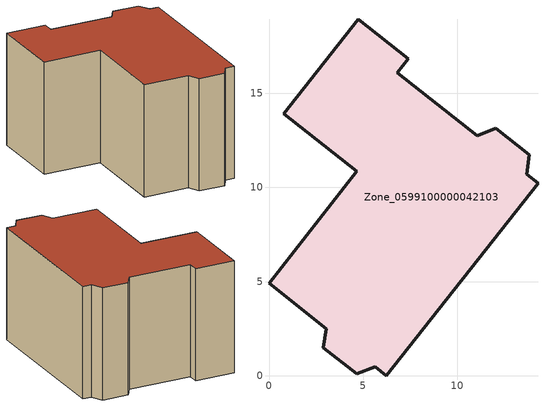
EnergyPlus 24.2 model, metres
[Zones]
Zone_0599100000042103
 floor ground (C_G): 4.66,0.09 2.89,1.49 3.05,2.5 0,4.9 4.67,10.84 0.78,13.9 4.73,18.92 7.4,16.82 6.82,16.09 11.05,12.75 12.04,13.13 13.81,11.74 13.67,10.69 14.28,10.21 6.23,0 5.63,0.48 z0
 wall outside (C_F): 0.78,13.9 4.67,10.84 0,4.9 3.05,2.5 2.89,1.49 4.66,0.09 5.63,0.48 6.23,0 14.28,10.21 13.67,10.69 13.81,11.74 12.04,13.13 11.05,12.75 6.82,16.09 7.4,16.82 4.73,18.92 0.78,13.9 z0:9.6
 roof outside (C_R): 6.82,16.09 7.4,16.82 4.73,18.92 0.78,13.9 4.67,10.84 0,4.9 3.05,2.5 2.89,1.49 4.66,0.09 5.63,0.48 6.23,0 14.28,10.21 13.67,10.69 13.81,11.74 12.04,13.13 11.05,12.75 z9.6
[BUILDING]
Pand.0599100000042103: North Axis=0; Terrain=City; Loads Convergence Tolerance Value=0.04; Temperature Convergence Tolerance Value=0.4; Solar Distribution=FullExterior; Maximum Number of Warmup Days=25; Minimum Number of Warmup Days=1
[Site:Location]
Rotterdam.The.Hague.AP_ZH_NLD Design_Conditions: Latitude=51.96; Longitude=4.45; Time Zone=1; Elevation=-4.5
[SITE:GROUNDTEMPERATURE:BUILDINGSURFACE]
18, 18, 18, 18, 18, 18, 18, 18, 18, 18, 18, 18
[MATERIAL] Thermal Absorptance=0.9; Solar Absorptance=0.7; Visible Absorptance=0.7
Name | Roughness | Thickness | Conductivity | Density | Specific Heat
G.D.1965 | MediumSmooth | 0.15 | 1 | 540 | 1210
F.D.1965 | Rough | 0.3 | 0.857143 | 1920 | 840
R.D.1965 | MediumRough | 0.2 | 0.08 | 1500 | 1000
[CONSTRUCTION]
C_G: G.D.1965
C_F: F.D.1965
C_R: R.D.1965
[ZONE]
Zone_0599100000042103: Type=1; Multiplier=1; Ceiling Height=Autocalculate; Volume=Autocalculate; Floor Area=autocalculate; Part of Total Floor Area=Yes
[ZONEINFILTRATION:DESIGNFLOWRATE]
Infil_Zone_0599100000042103: Zone or ZoneList or Space or SpaceList=Zone_0599100000042103; Schedule=AlwaysOn; Design Flow Rate Calculation Method=Flow/Area; Flow Rate per Floor Area=0.0042; Constant Term Coefficient=1; Temperature Term Coefficient=0; Velocity Term Coefficient=0; Velocity Squared Term Coefficient=0
[HVACTEMPLATE:ZONE:IDEALLOADSAIRSYSTEM]
Zone_0599100000042103: Maximum Heating Supply Air Temperature=50; Minimum Cooling Supply Air Temperature=13; Maximum Heating Supply Air Humidity Ratio=0.0156; Minimum Cooling Supply Air Humidity Ratio=0.0077; Heating Limit=NoLimit; Cooling Limit=NoLimit; Dehumidification Control Type=ConstantSensibleHeatRatio; Cooling Sensible Heat Ratio=0.7; Dehumidification Setpoint=60; Humidification Control Type=None; Humidification Setpoint=30; Outdoor Air Method=None; Outdoor Air Flow Rate per Person=0.00944; Outdoor Air Flow Rate per Zone Floor Area=0; Outdoor Air Flow Rate per Zone=0; Demand Controlled Ventilation Type=None; Outdoor Air Economizer Type=NoEconomizer; Heat Recovery Type=None; Sensible Heat Recovery Effectiveness=0.7; Latent Heat Recovery Effectiveness=0.65
[ZONECONTROL:THERMOSTAT]
ThermostatControl_Zone_0599100000042103: Zone or ZoneList=Zone_0599100000042103; Control Type Schedule=DualSetpointControlType; Control 1=Thermostat_Zone_0599100000042103; Temperature Difference Between Cutout And Setpoint=0
[THERMOSTATSETPOINT:DUALSETPOINT]
Thermostat_Zone_0599100000042103: Heating Setpoint Temperature Schedule=HeatingSetpoint_Zone_0599100000042103; Cooling Setpoint Temperature Schedule=CoolingSetpoint_Zone_0599100000042103
[SCHEDULE:COMPACT]
HeatingSetpoint_Zone_0599100000042103: Through: 12/31, For: AllDays, Until: 24:00, 21
CoolingSetpoint_Zone_0599100000042103: Through: 12/31, For: AllDays, Until: 24:00, 24
DualSetpointControlType: Through: 12/31, For: AllDays, Until: 24:00, 4
AlwaysOn: Through: 12/31, For: AllDays, Until: 24:00, 1
